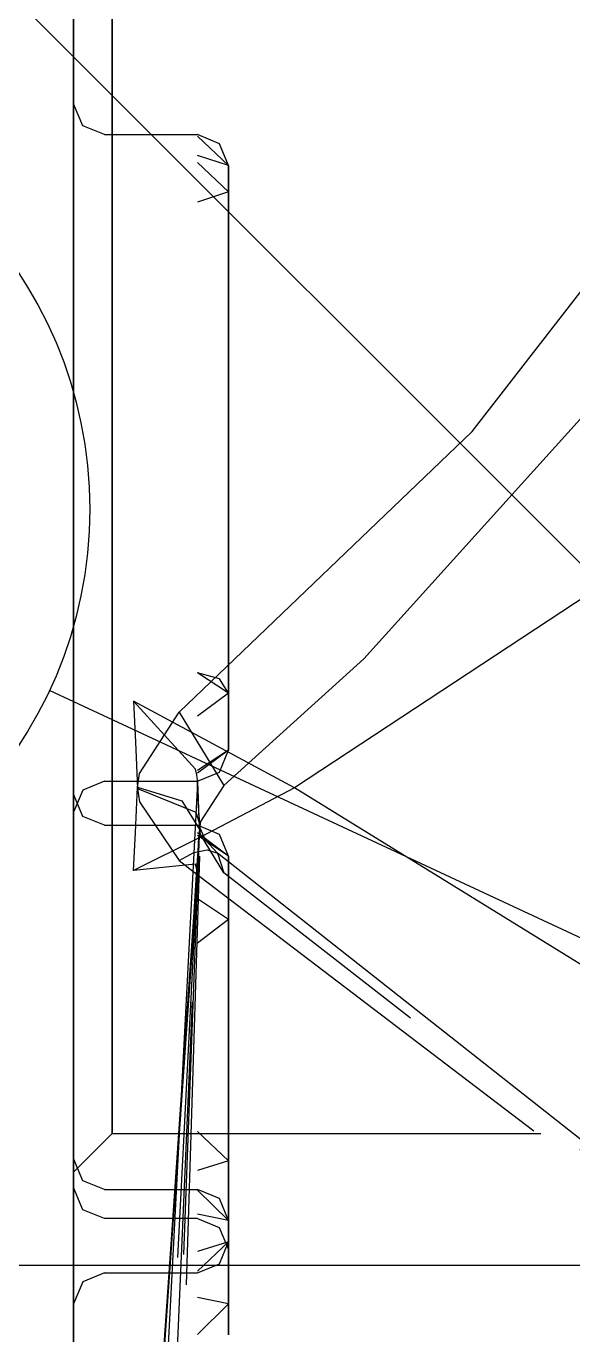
# Model space of a CAD drawing. Header units: metres. Extents: x -6 to 410, y 10 to 287.
# Drawn here: x 29.67 to 33.49, y 204.92 to 214.08 of the extents above; entities that cross this region are included whole.
import ezdxf

# ---------------------------------------------------------------- set-up
doc = ezdxf.new("R2010")
doc.units = ezdxf.units.M
doc.linetypes.add('CENTER2', pattern=[12.5, 8, -1.5, 1.5, -1.5])
doc.linetypes.add('DASHED', pattern=[4.5, 3, -1.5])
for name, color, linetype in [('DIM', 2, 'Continuous'), ('HIDDEN', 9, 'DASHED'), ('VISIBLE', 3, 'Continuous')]:
    doc.layers.add(name, color=color, linetype=linetype)

msp = doc.modelspace()

# ---------------------------------------------------------------- linework, layer by layer
at = {"layer": 'CENTER2', "color": 3, "linetype": 'CENTER2'}
msp.add_line((3.7479, 205.4112), (73.1695, 205.4112), dxfattribs=at)
at = {"layer": 'DIM', "color": 2}
for p, q in [((37.3851, 206.4847), (13.5803, 230.2895)), ((37.0827, 206.0528), (29.8322, 209.4337))]:
    msp.add_line(p, q, dxfattribs=at)
msp.add_circle((27.1133, 210.7016), 3, dxfattribs=at)
at = {"layer": 'HIDDEN'}
for p, q in [((30, 213.9262), (30, 216.7979)), ((30.2711, 214.4692), (30.2711, 212.2573)), ((30.2711, 212.2573), (30.2711, 214.4692)), ((30, 214.4089), (30, 212.1397)), ((30, 212.1397), (30, 214.4089)), ((30, 211.1986), (30, 213.9262)), ((30, 213.5391), (30, 213.5408)), ((30, 213.5408), (30, 213.5407)), ((30, 213.5407), (30, 213.5408)), ((30, 213.5408), (30, 213.5391)), ((30.0647, 213.3863), (30, 213.5408)), ((30.0647, 213.3863), (30, 213.5408)), ((30, 213.5407), (30, 213.5404)), ((30, 213.5404), (30, 213.5407)), ((30, 213.5404), (30, 213.5399)), ((30, 213.5399), (30, 213.5404)), ((30, 213.5399), (30, 213.5391)), ((30, 213.5391), (30, 213.5399)), ((30, 213.5341), (30, 213.5391)), ((30, 213.5391), (30, 213.5381)), ((30, 213.5381), (30, 213.5391)), ((30, 213.5391), (30, 213.5341)), ((30, 213.5381), (30, 213.5369)), ((30, 213.5369), (30, 213.5381)), ((30, 213.5369), (30, 213.5355)), ((30, 213.5355), (30, 213.5369)), ((30, 213.5355), (30, 213.5339)), ((30, 213.5339), (30, 213.5355)), ((30, 213.5257), (30, 213.5341)), ((30, 213.5341), (30, 213.5257)), ((30, 213.5339), (30, 213.532)), ((30, 213.532), (30, 213.5339)), ((30, 213.532), (30, 213.53)), ((30, 213.53), (30, 213.532)), ((30, 213.53), (30, 213.5277)), ((30, 213.5277), (30, 213.53)), ((30, 213.5277), (30, 213.5252)), ((30, 213.5252), (30, 213.5277)), ((30, 213.514), (30, 213.5257)), ((30, 213.5257), (30, 213.514)), ((30, 213.5252), (30, 213.5225)), ((30, 213.5225), (30, 213.5252)), ((30, 213.5225), (30, 213.5196)), ((30, 213.5196), (30, 213.5225)), ((30, 213.5196), (30, 213.3353)), ((30, 213.3353), (30, 213.5196)), ((30, 213.4992), (30, 213.514)), ((30, 213.514), (30, 213.4992)), ((30, 213.4813), (30, 213.4992)), ((30, 213.4992), (30, 213.4813)), ((30, 213.4604), (30, 213.4813)), ((30, 213.4813), (30, 213.4604)), ((30, 213.4368), (30, 213.4604)), ((30, 213.4604), (30, 213.4368)), ((30, 213.4107), (30, 213.4368)), ((30, 213.4368), (30, 213.4107)), ((30, 213.3821), (30, 213.4107)), ((30, 213.4107), (30, 213.3821)), ((30, 213.3515), (30, 213.3821)), ((30, 213.3821), (30, 213.3515)), ((30, 213.3189), (30, 213.3515)), ((30, 213.3515), (30, 213.3189)), ((30.2169, 213.3239), (30.0647, 213.3863)), ((30.2169, 213.3239), (30.0647, 213.3863)), ((32.7901, 211.2454), (34.475, 213.4195)), ((30, 213.3353), (30, 213.3174)), ((30, 213.3174), (30, 213.3353)), ((30, 213.2846), (30, 213.3189)), ((30, 213.3189), (30, 213.2846)), ((30, 213.3174), (30, 213.2945)), ((30, 213.2945), (30, 213.3174)), ((30, 213.2945), (30, 213.2668)), ((30, 213.2668), (30, 213.2945)), ((30, 213.249), (30, 213.2846)), ((30, 213.2846), (30, 213.249)), ((30, 213.2668), (30, 213.2347)), ((30, 213.2347), (30, 213.2668)), ((30, 212.9719), (30, 213.249)), ((30, 213.249), (30, 212.9719)), ((30.2169, 213.3239), (30.8676, 213.3239)), ((30.2169, 213.3239), (30.8676, 213.3239)), ((31.0209, 213.2604), (30.8676, 213.3239)), ((31.0209, 213.2604), (30.8676, 213.3239)), ((31.0844, 213.1071), (30.8676, 213.3133)), ((31.0844, 213.1071), (30.8676, 213.3133)), ((31.0844, 213.1071), (31.0209, 213.2604)), ((31.0844, 213.1071), (31.0209, 213.2604)), ((30, 213.2347), (30, 213.1985)), ((30, 213.1985), (30, 213.2347)), ((30, 213.1985), (30, 213.1588)), ((30, 213.1588), (30, 213.1985)), ((30, 213.1588), (30, 213.1161)), ((30, 213.1161), (30, 213.1588)), ((31.0844, 213.1071), (30.8676, 213.178)), ((31.0844, 213.1071), (30.8676, 213.178)), ((30, 213.1161), (30, 213.0709)), ((30, 213.0709), (30, 213.1161)), ((30, 213.0709), (30, 213.0238)), ((30, 213.0238), (30, 213.0709)), ((31.0844, 212.9227), (30.8676, 213.129)), ((31.0844, 212.9227), (30.8676, 213.129)), ((31.0844, 212.8189), (31.0844, 213.1071)), ((31.0844, 213.1071), (31.0844, 212.9227)), ((31.0844, 213.1071), (31.0844, 212.8189)), ((31.0844, 212.9227), (31.0844, 213.1071)), ((30, 213.0238), (30, 212.9753)), ((30, 212.9753), (30, 213.0238)), ((30, 212.9753), (30, 212.9262)), ((30, 212.9262), (30, 212.9753)), ((30, 212.6976), (30, 212.9719)), ((30, 212.9719), (30, 212.6976)), ((30, 212.9262), (30, 212.8771)), ((30, 212.8771), (30, 212.9262)), ((31.0844, 212.9227), (30.8676, 212.8519)), ((31.0844, 212.9227), (30.8676, 212.8519)), ((31.0844, 212.9227), (31.0844, 212.6176)), ((31.0844, 212.6176), (31.0844, 212.9227)), ((30, 212.8771), (30, 212.8285)), ((30, 212.8285), (30, 212.8771)), ((30, 212.8285), (30, 212.7812)), ((30, 212.7812), (30, 212.8285)), ((31.0844, 212.5336), (31.0844, 212.8189)), ((31.0844, 212.8189), (31.0844, 212.5336)), ((30, 212.7812), (30, 212.4649)), ((30, 212.4649), (30, 212.7812)), ((30, 212.4264), (30, 212.6976)), ((30, 212.6976), (30, 212.4264)), ((31.0844, 212.6176), (31.0844, 212.3157)), ((31.0844, 212.3157), (31.0844, 212.6176)), ((31.0844, 212.2515), (31.0844, 212.5336)), ((31.0844, 212.5336), (31.0844, 212.2515)), ((30, 212.4649), (30, 212.152)), ((30, 212.152), (30, 212.4649)), ((30, 212.1584), (30, 212.4264)), ((30, 212.4264), (30, 212.1584)), ((30.2711, 212.2573), (30.2711, 210.2731)), ((30.2711, 210.2731), (30.2711, 212.2573)), ((31.0844, 212.3157), (31.0844, 212.0171)), ((31.0844, 212.0171), (31.0844, 212.3157)), ((31.0844, 211.9728), (31.0844, 212.2515)), ((31.0844, 212.2515), (31.0844, 211.9728)), ((30, 211.8938), (30, 212.1584)), ((30, 212.1584), (30, 211.8938)), ((30, 212.152), (30, 211.8425)), ((30, 211.8425), (30, 212.152)), ((30, 212.1397), (30, 210.1041)), ((30, 210.1041), (30, 212.1397)), ((31.0844, 212.0171), (31.0844, 211.722)), ((31.0844, 211.722), (31.0844, 212.0171)), ((31.0844, 211.6976), (31.0844, 211.9728)), ((31.0844, 211.9728), (31.0844, 211.6976)), ((30, 211.6328), (30, 211.8938)), ((30, 211.8938), (30, 211.6328)), ((30, 211.8425), (30, 211.5366)), ((30, 211.5366), (30, 211.8425)), ((31.0844, 211.722), (31.0844, 211.4308)), ((31.0844, 211.4308), (31.0844, 211.722)), ((31.0844, 211.4262), (31.0844, 211.6976)), ((31.0844, 211.6976), (31.0844, 211.4262)), ((30, 211.3756), (30, 211.6328)), ((30, 211.6328), (30, 211.3756)), ((33.8059, 211.6229), (32.0322, 209.6539)), ((30, 211.5366), (30, 211.2347)), ((30, 211.2347), (30, 211.5366)), ((31.0844, 211.4308), (31.0844, 211.1435)), ((31.0844, 211.1435), (31.0844, 211.4308)), ((31.0844, 211.1587), (31.0844, 211.4262)), ((31.0844, 211.4262), (31.0844, 211.1587)), ((30, 211.1225), (30, 211.3756)), ((30, 211.3756), (30, 211.1225)), ((30, 211.2347), (30, 210.937)), ((30, 210.937), (30, 211.2347)), ((30.7393, 209.2827), (32.7901, 211.2454)), ((30, 208.7518), (30, 211.1986)), ((31.0844, 210.8954), (31.0844, 211.1587)), ((31.0844, 211.1587), (31.0844, 210.8954)), ((31.0844, 211.1435), (31.0844, 210.8605)), ((31.0844, 210.8605), (31.0844, 211.1435)), ((30, 210.8735), (30, 211.1225)), ((30, 211.1225), (30, 210.8735)), ((30, 210.937), (30, 210.6436)), ((30, 210.6436), (30, 210.937)), ((30, 210.6289), (30, 210.8735)), ((30, 210.8735), (30, 210.6289)), ((31.0844, 210.6365), (31.0844, 210.8954)), ((31.0844, 210.8954), (31.0844, 210.6365)), ((31.0844, 210.8605), (31.0844, 210.5819)), ((31.0844, 210.5819), (31.0844, 210.8605)), ((30, 210.6436), (30, 210.3548)), ((30, 210.3548), (30, 210.6436)), ((30, 210.3889), (30, 210.6289)), ((30, 210.6289), (30, 210.3889)), ((31.0844, 210.3821), (31.0844, 210.6365)), ((31.0844, 210.6365), (31.0844, 210.3821)), ((31.0844, 210.5819), (31.0844, 210.3079)), ((31.0844, 210.3079), (31.0844, 210.5819)), ((30, 210.1535), (30, 210.3889)), ((30, 210.3889), (30, 210.1535)), ((30, 210.3548), (30, 210.0709)), ((30, 210.0709), (30, 210.3548)), ((31.0844, 210.1325), (31.0844, 210.3821)), ((31.0844, 210.3821), (31.0844, 210.1325)), ((30.2711, 210.2731), (30.2711, 208.6161)), ((30.2711, 208.6161), (30.2711, 210.2731)), ((31.0844, 210.3079), (31.0844, 210.0388)), ((31.0844, 210.0388), (31.0844, 210.3079)), ((33.8025, 210.2383), (31.5463, 208.7518)), ((30, 209.9231), (30, 210.1535)), ((30, 210.1535), (30, 209.9231)), ((30, 210.1041), (30, 208.4041)), ((30, 208.4041), (30, 210.1041)), ((30, 210.0709), (30, 209.7919)), ((30, 209.7919), (30, 210.0709)), ((31.0844, 209.8878), (31.0844, 210.1325)), ((31.0844, 210.1325), (31.0844, 209.8878)), ((31.0844, 210.0388), (31.0844, 209.7747)), ((31.0844, 209.7747), (31.0844, 210.0388)), ((30, 209.6978), (30, 209.9231)), ((30, 209.9231), (30, 209.6978)), ((31.0844, 209.6482), (31.0844, 209.8878)), ((31.0844, 209.8878), (31.0844, 209.6482)), ((30, 209.7919), (30, 209.5182)), ((30, 209.5182), (30, 209.7919)), ((31.0844, 209.7747), (31.0844, 209.5159)), ((31.0844, 209.5159), (31.0844, 209.7747)), ((30, 209.6598), (30, 209.6978)), ((30, 209.6978), (30, 209.6598)), ((30, 209.6188), (30, 209.6598)), ((30, 209.6598), (30, 209.6188)), ((30, 209.5752), (30, 209.6188)), ((30, 209.6188), (30, 209.5752)), ((32.0322, 209.6539), (31.0528, 208.7693)), ((31.0844, 209.4138), (31.0844, 209.6482)), ((31.0844, 209.6482), (31.0844, 209.4138)), ((30, 209.5297), (30, 209.5752)), ((30, 209.5752), (30, 209.5297)), ((30, 209.4828), (30, 209.5297)), ((30, 209.5297), (30, 209.4828)), ((30, 209.5182), (30, 209.2498)), ((30, 209.2498), (30, 209.5182)), ((31.0209, 209.5142), (30.8676, 209.5558)), ((31.0844, 209.4138), (30.8676, 209.5558)), ((31.0844, 209.4138), (31.0209, 209.5142)), ((31.0844, 209.5159), (31.0844, 209.2624)), ((31.0844, 209.2624), (31.0844, 209.5159)), ((30, 209.435), (30, 209.4828)), ((30, 209.4828), (30, 209.435)), ((30, 209.3869), (30, 209.435)), ((30, 209.435), (30, 209.3869)), ((31.0844, 209.4138), (30.8676, 209.2526)), ((31.0844, 209.4138), (30.8676, 209.2526)), ((31.0844, 209.0146), (31.0844, 209.4138)), ((31.0844, 209.4138), (31.0844, 209.0146)), ((30, 209.3392), (30, 209.3869)), ((30, 209.3869), (30, 209.3392)), ((30, 209.2924), (30, 209.3392)), ((30, 209.3392), (30, 209.2924)), ((30, 209.2471), (30, 209.2924)), ((30, 209.2924), (30, 209.2471)), ((30, 209.2498), (30, 208.9872)), ((30, 208.9872), (30, 209.2498)), ((30, 209.2038), (30, 209.2471)), ((30, 209.2471), (30, 209.2038)), ((30.4615, 208.8514), (30.7393, 209.2827)), ((30.7393, 209.2827), (31.0528, 208.7693)), ((31.0844, 209.2624), (31.0844, 209.0146)), ((31.0844, 209.0146), (31.0844, 209.2624)), ((30, 209.1631), (30, 209.2038)), ((30, 209.2038), (30, 209.1631)), ((30, 209.1255), (30, 209.1631)), ((30, 209.1631), (30, 209.1255)), ((30, 209.0914), (30, 209.1255)), ((30, 209.1255), (30, 209.0914)), ((30, 208.6923), (30, 209.0914)), ((30, 209.0914), (30, 208.6923)), ((30, 208.9872), (30, 208.7303)), ((30, 208.7303), (30, 208.9872)), ((31.0844, 209.0146), (30.8676, 208.8725)), ((31.0844, 209.0146), (30.8676, 208.8535)), ((31.0844, 209.0146), (30.8676, 208.8535)), ((31.0844, 209.0146), (30.8676, 208.8725)), ((31.0209, 208.8613), (31.0844, 209.0146)), ((31.0209, 208.8613), (31.0844, 209.0146)), ((30.4478, 208.7557), (30.4615, 208.8514)), ((30.8676, 208.7977), (31.0209, 208.8613)), ((30.8676, 208.7977), (31.0209, 208.8613)), ((30.2169, 208.7977), (30.0647, 208.7354)), ((30.2169, 208.7977), (30.0647, 208.7354)), ((30.2169, 208.7977), (30.8676, 208.7977)), ((30.2169, 208.7977), (30.8676, 208.7977)), ((30.8809, 208.4843), (30.8676, 208.787)), ((30.8677, 208.8065), (30.8701, 208.726)), ((31.0528, 208.7693), (30.8887, 208.5155)), ((30, 206.7084), (30, 208.7518)), ((30.0647, 208.7354), (30, 208.5809)), ((30.0647, 208.7354), (30, 208.5809)), ((30, 208.7303), (30, 208.7108)), ((30, 208.7108), (30, 208.7303)), ((30, 208.7108), (30, 208.6925)), ((30, 208.6925), (30, 208.7108)), ((30, 208.7059), (30, 208.7067)), ((30, 208.7067), (30, 208.7061)), ((30, 208.7061), (30, 208.7067)), ((30, 208.7067), (30, 208.7059)), ((30.0647, 208.5521), (30, 208.7067)), ((30.0647, 208.5521), (30, 208.7067)), ((30, 208.7061), (30, 208.7044)), ((30, 208.7044), (30, 208.7061)), ((30, 208.7036), (30, 208.7059)), ((30, 208.7059), (30, 208.7036)), ((30, 208.7044), (30, 208.7016)), ((30, 208.7016), (30, 208.7044)), ((30, 208.6997), (30, 208.7036)), ((30, 208.7036), (30, 208.6997)), ((30, 208.7016), (30, 208.6977)), ((30, 208.6977), (30, 208.7016)), ((30, 208.6943), (30, 208.6997)), ((30, 208.6997), (30, 208.6943)), ((30, 208.6977), (30, 208.6927)), ((30, 208.6927), (30, 208.6977)), ((30, 208.6874), (30, 208.6943)), ((30, 208.6943), (30, 208.6874)), ((30, 208.6927), (30, 208.6865)), ((30, 208.6865), (30, 208.6927)), ((30, 208.6925), (30, 208.6753)), ((30, 208.6753), (30, 208.6925)), ((30, 208.6775), (30, 208.6923)), ((30, 208.6923), (30, 208.6775)), ((30, 208.679), (30, 208.6874)), ((30, 208.6874), (30, 208.679)), ((30, 208.6865), (30, 208.6793)), ((30, 208.6793), (30, 208.6865)), ((30, 208.6793), (30, 208.6711)), ((30, 208.6711), (30, 208.6793)), ((30, 208.6692), (30, 208.679)), ((30, 208.679), (30, 208.6692)), ((30, 208.6637), (30, 208.6775)), ((30, 208.6775), (30, 208.6637)), ((30, 208.6753), (30, 208.6595)), ((30, 208.6595), (30, 208.6753)), ((30, 208.6711), (30, 208.6618)), ((30, 208.6618), (30, 208.6711)), ((30, 208.6579), (30, 208.6692)), ((30, 208.6692), (30, 208.6579)), ((30.4334, 208.4392), (30.4478, 208.7557)), ((30.4478, 208.7557), (30.7592, 208.6619)), ((30.8701, 208.726), (30.8713, 208.6887)), ((30.8713, 208.6887), (30.8727, 208.6526)), ((31.5463, 208.7518), (30.8845, 208.4035)), ((30, 208.6508), (30, 208.6637)), ((30, 208.6637), (30, 208.6508)), ((30, 208.6618), (30, 208.6515)), ((30, 208.6515), (30, 208.6618)), ((30, 208.6595), (30, 208.6449)), ((30, 208.6449), (30, 208.6595)), ((30, 208.6453), (30, 208.6579)), ((30, 208.6579), (30, 208.6453)), ((30, 208.6515), (30, 208.6402)), ((30, 208.6402), (30, 208.6515)), ((30, 208.639), (30, 208.6508)), ((30, 208.6508), (30, 208.639)), ((30, 208.6313), (30, 208.6453)), ((30, 208.6453), (30, 208.6313)), ((30, 208.6449), (30, 208.6317)), ((30, 208.6317), (30, 208.6449)), ((30, 208.6402), (30, 208.628)), ((30, 208.628), (30, 208.6402)), ((30, 208.6281), (30, 208.639)), ((30, 208.639), (30, 208.6281)), ((30, 208.6317), (30, 208.62)), ((30, 208.62), (30, 208.6317)), ((30, 208.6161), (30, 208.6313)), ((30, 208.6313), (30, 208.6161)), ((30, 208.6184), (30, 208.6281)), ((30, 208.6281), (30, 208.6184)), ((30, 208.628), (30, 208.6148)), ((30, 208.6148), (30, 208.628)), ((30, 208.62), (30, 208.6097)), ((30, 208.6097), (30, 208.62)), ((30, 208.6097), (30, 208.6184)), ((30, 208.6184), (30, 208.6097)), ((30, 208.5996), (30, 208.6161)), ((30, 208.6161), (30, 208.5996)), ((30, 208.6148), (30, 208.6008)), ((30, 208.6008), (30, 208.6148)), ((30, 208.6097), (30, 208.601)), ((30, 208.6021), (30, 208.6097)), ((30, 208.6097), (30, 208.6021)), ((30, 208.601), (30, 208.6097)), ((30, 208.5956), (30, 208.6021)), ((30, 208.6021), (30, 208.5956)), ((30, 208.601), (30, 208.5938)), ((30, 208.5938), (30, 208.601)), ((30, 208.6008), (30, 208.4109)), ((30, 208.4109), (30, 208.6008)), ((30, 208.5819), (30, 208.5996)), ((30, 208.5996), (30, 208.5819)), ((30, 208.5903), (30, 208.5956)), ((30, 208.5956), (30, 208.5903)), ((30, 208.5938), (30, 208.5881)), ((30, 208.5881), (30, 208.5938)), ((30, 208.5862), (30, 208.5903)), ((30, 208.5903), (30, 208.5862)), ((30, 208.5881), (30, 208.5841)), ((30, 208.5841), (30, 208.5881)), ((30, 208.5832), (30, 208.5862)), ((30, 208.5862), (30, 208.5832)), ((30, 208.5841), (30, 208.5817)), ((30, 208.5817), (30, 208.5841)), ((30, 208.5815), (30, 208.5832)), ((30, 208.5832), (30, 208.5815)), ((30, 208.5632), (30, 208.5819)), ((30, 208.5819), (30, 208.5632)), ((30, 208.5817), (30, 208.5809)), ((30, 208.5809), (30, 208.5817)), ((30, 208.5809), (30, 208.5815)), ((30, 208.5815), (30, 208.5809)), ((30.2711, 208.6161), (30.2711, 207.3693)), ((30.2711, 207.3693), (30.2711, 208.6161)), ((30.7592, 208.6619), (30.8809, 208.4606)), ((30.8568, 208.5816), (30.8808, 208.5033)), ((30.8727, 208.6526), (30.8741, 208.6216)), ((30.8741, 208.6216), (30.8759, 208.5877)), ((30.8759, 208.5877), (30.8808, 208.5033)), ((30, 208.1198), (30, 208.5632)), ((30, 208.5632), (30, 208.1198)), ((30.2169, 208.4898), (30.0647, 208.5521)), ((30.2169, 208.4898), (30.0647, 208.5521)), ((30.2169, 208.4898), (30.8676, 208.4898)), ((30.2169, 208.4898), (30.8676, 208.4898)), ((30.8809, 208.4843), (30.4303, 196.3624)), ((30.5073, 199.7585), (30.8887, 208.5155)), ((31.0209, 208.4263), (30.8676, 208.4898)), ((31.0209, 208.4263), (30.8676, 208.4898)), ((30.8808, 208.5033), (30.8809, 208.4843)), ((30.8808, 208.5033), (30.881, 208.5008)), ((30.8887, 208.5155), (30.8809, 208.4606)), ((30.8887, 208.4241), (30.8809, 208.4843)), ((30.881, 208.5008), (30.8852, 208.4724)), ((30, 208.4109), (30, 208.2272)), ((30, 208.2272), (30, 208.4109)), ((30, 208.4041), (30, 207.125)), ((30, 207.125), (30, 208.4041)), ((30.4207, 208.1738), (30.4334, 208.4392)), ((30.8845, 208.4035), (30.4207, 208.1738)), ((30.8809, 208.4606), (30.4303, 199.6644)), ((30.5073, 196.2785), (30.8887, 208.4241)), ((31.0844, 208.2729), (30.8676, 208.4368)), ((31.0844, 208.2729), (30.8676, 208.4368)), ((31.0844, 208.2729), (30.8676, 208.418)), ((31.0844, 208.2729), (30.8676, 208.418)), ((30.8776, 208.4046), (30.8715, 208.2838)), ((30.8716, 208.3056), (30.8779, 208.4098)), ((30.8762, 208.3818), (30.8776, 208.4047)), ((30.8779, 208.4098), (30.8776, 208.4046)), ((30.8809, 208.4606), (30.8779, 208.4098)), ((30.8852, 208.4724), (30.9221, 208.3875)), ((31.0528, 208.1571), (30.8887, 208.4241)), ((31.0844, 208.2729), (31.0209, 208.4263)), ((31.0844, 208.2729), (31.0209, 208.4263)), ((30.842, 208.2996), (30.9352, 208.319)), ((30.8637, 208.1824), (30.8716, 208.3056)), ((30.8713, 208.2764), (30.8726, 208.3113)), ((30.8726, 208.3113), (30.8743, 208.3459)), ((30.8743, 208.3459), (30.8762, 208.3818)), ((30.9221, 208.3875), (31.0076, 208.2956)), ((30.9352, 208.319), (31.0074, 208.2956)), ((30, 208.2272), (30, 208.0499)), ((30, 208.0499), (30, 208.2272)), ((30.8547, 208.2168), (30.4207, 208.1738)), ((30.8678, 208.1651), (30.8547, 208.2168)), ((30.8715, 208.2838), (30.8676, 208.1609)), ((30.8678, 208.1651), (30.8713, 208.2764)), ((32.4435, 207.1623), (31.0073, 208.2956)), ((31.0075, 208.2955), (31.0528, 208.1571)), ((31.0844, 208.2729), (31.0844, 208.0754)), ((31.0844, 207.8296), (31.0844, 208.2729)), ((31.0844, 208.0754), (31.0844, 208.2729)), ((31.0844, 208.2729), (31.0844, 207.8296)), ((30, 208.0815), (30, 208.1198)), ((30, 208.1198), (30, 208.0815)), ((30.8676, 208.1609), (30.6961, 205.6993)), ((30.8352, 208.1692), (34.0058, 205.753)), ((30.8434, 207.8809), (30.8637, 208.1824)), ((30.8676, 208.1609), (30.8678, 208.1651)), ((35.9101, 204.3768), (31.0528, 208.1571)), ((30, 208.0398), (30, 208.0815)), ((30, 208.0815), (30, 208.0398)), ((30, 208.0499), (30, 207.879)), ((30, 207.879), (30, 208.0499)), ((30, 207.9955), (30, 208.0398)), ((30, 208.0398), (30, 207.9955)), ((31.0844, 208.0754), (31.0844, 207.8844)), ((31.0844, 207.8844), (31.0844, 208.0754)), ((30, 207.949), (30, 207.9955)), ((30, 207.9955), (30, 207.949)), ((30, 207.9011), (30, 207.949)), ((30, 207.949), (30, 207.9011)), ((31.0844, 207.8296), (30.8676, 207.9747)), ((31.0844, 207.8296), (30.8676, 207.9747)), ((30, 207.8521), (30, 207.9011)), ((30, 207.9011), (30, 207.8521)), ((30, 207.879), (30, 207.7147)), ((30, 207.7147), (30, 207.879)), ((30, 207.8029), (30, 207.8521)), ((30, 207.8521), (30, 207.8029)), ((30.7691, 206.8037), (30.8434, 207.8809)), ((31.0844, 207.8844), (31.0844, 207.6999)), ((31.0844, 207.6999), (31.0844, 207.8844)), ((30, 207.7541), (30, 207.8029)), ((30, 207.8029), (30, 207.7541)), ((30, 207.7062), (30, 207.7541)), ((30, 207.7541), (30, 207.7062)), ((31.0844, 207.8296), (30.8676, 207.6658)), ((31.0844, 207.8296), (30.8676, 207.6658)), ((31.0844, 207.6204), (31.0844, 207.8296)), ((31.0844, 207.8296), (31.0844, 207.6204)), ((30, 207.7147), (30, 207.5571)), ((30, 207.5571), (30, 207.7147)), ((30, 207.6599), (30, 207.7062)), ((30, 207.7062), (30, 207.6599)), ((30, 207.6157), (30, 207.6599)), ((30, 207.6599), (30, 207.6157)), ((31.0844, 207.6999), (31.0844, 207.5222)), ((31.0844, 207.5222), (31.0844, 207.6999)), ((30, 207.5744), (30, 207.6157)), ((30, 207.6157), (30, 207.5744)), ((30, 207.5363), (30, 207.5744)), ((30, 207.5744), (30, 207.5363)), ((31.0844, 207.418), (31.0844, 207.6204)), ((31.0844, 207.6204), (31.0844, 207.418)), ((30, 207.5571), (30, 207.4063)), ((30, 207.4063), (30, 207.5571)), ((30, 207.502), (30, 207.5363)), ((30, 207.5363), (30, 207.502)), ((30, 207.2851), (30, 207.502)), ((30, 207.502), (30, 207.2851)), ((31.0844, 207.5222), (31.0844, 207.3513)), ((31.0844, 207.3513), (31.0844, 207.5222)), ((30, 207.4063), (30, 207.2624)), ((30, 207.2624), (30, 207.4063)), ((31.0844, 207.2227), (31.0844, 207.418)), ((31.0844, 207.418), (31.0844, 207.2227)), ((30.2711, 207.3693), (30.2711, 206.5953)), ((30.2711, 206.5953), (30.2711, 207.3693)), ((31.0844, 207.3513), (31.0844, 207.1874)), ((31.0844, 207.1874), (31.0844, 207.3513)), ((30, 207.0754), (30, 207.2851)), ((30, 207.2851), (30, 207.0754)), ((30, 207.2624), (30, 207.1256)), ((30, 207.1256), (30, 207.2624)), ((31.0844, 207.0345), (31.0844, 207.2227)), ((31.0844, 207.2227), (31.0844, 207.0345)), ((30, 207.1256), (30, 206.9959)), ((30, 206.9959), (30, 207.1256)), ((30, 207.125), (30, 206.331)), ((30, 206.331), (30, 207.125)), ((31.0844, 207.1874), (31.0844, 207.0306)), ((31.0844, 207.0306), (31.0844, 207.1874)), ((33.7656, 206.1194), (32.4435, 207.1623)), ((30, 206.8729), (30, 207.0754)), ((30, 207.0754), (30, 206.8729)), ((31.0844, 206.8535), (31.0844, 207.0345)), ((31.0844, 207.0345), (31.0844, 206.8535)), ((31.0844, 207.0306), (31.0844, 206.881)), ((31.0844, 206.881), (31.0844, 207.0306)), ((30, 206.9959), (30, 206.8735)), ((30, 206.8735), (30, 206.9959)), ((30, 206.8735), (30, 206.7584)), ((30, 206.7584), (30, 206.8735)), ((30, 206.6778), (30, 206.8729)), ((30, 206.8729), (30, 206.6778)), ((31.0844, 206.881), (31.0844, 206.7387)), ((31.0844, 206.7387), (31.0844, 206.881)), ((31.0844, 206.68), (31.0844, 206.8535)), ((31.0844, 206.8535), (31.0844, 206.68)), ((30, 206.7584), (30, 206.6507)), ((30, 206.6507), (30, 206.7584)), ((30.7034, 205.8585), (30.7691, 206.8037)), ((30, 205.1709), (30, 206.7084)), ((30, 206.4903), (30, 206.6778)), ((30, 206.6778), (30, 206.4903)), ((31.0844, 206.7387), (31.0844, 206.6039)), ((31.0844, 206.6039), (31.0844, 206.7387)), ((31.0844, 206.5141), (31.0844, 206.68)), ((31.0844, 206.68), (31.0844, 206.5141)), ((30, 206.6507), (30, 206.5505)), ((30, 206.5505), (30, 206.6507)), ((30.2711, 206.5953), (30.2711, 206.3329)), ((30.2711, 206.3329), (30.2711, 206.5953)), ((31.0844, 206.6039), (31.0844, 206.4765)), ((31.0844, 206.4765), (31.0844, 206.6039)), ((30, 206.5505), (30, 206.5323)), ((30, 206.5323), (30, 206.5505)), ((30, 206.5323), (30, 206.5093)), ((30, 206.5093), (30, 206.5323)), ((30, 206.5093), (30, 206.4817)), ((30, 206.4817), (30, 206.5093)), ((30, 206.3104), (30, 206.4903)), ((30, 206.4903), (30, 206.3104)), ((30, 206.4817), (30, 206.45)), ((30, 206.45), (30, 206.4817)), ((31.0844, 206.3558), (31.0844, 206.5141)), ((31.0844, 206.5141), (31.0844, 206.3558)), ((31.0844, 206.4765), (31.0844, 206.3568)), ((31.0844, 206.3568), (31.0844, 206.4765)), ((30, 206.45), (30, 206.4145)), ((30, 206.4145), (30, 206.45)), ((30, 206.4145), (30, 206.3756)), ((30, 206.3756), (30, 206.4145)), ((30, 206.3756), (30, 206.3338)), ((30, 206.3338), (30, 206.3756)), ((30, 206.3338), (30, 206.2897)), ((30, 206.2897), (30, 206.3338)), ((30, 206.0618), (30.2711, 206.3329)), ((30, 206.331), (30, 206.0618)), ((30, 206.0618), (30, 206.331)), ((30, 206.1384), (30, 206.3104)), ((30, 206.3104), (30, 206.1384)), ((30, 206.2897), (30, 206.2437)), ((30, 206.2437), (30, 206.2897)), ((30.2711, 206.3329), (38.6214, 206.3329)), ((31.0844, 206.1406), (30.8676, 206.3456)), ((31.0844, 206.1406), (30.8676, 206.3456)), ((31.0844, 206.3568), (31.0844, 206.2448)), ((31.0844, 206.2448), (31.0844, 206.3568)), ((31.0844, 206.2053), (31.0844, 206.3558)), ((31.0844, 206.3558), (31.0844, 206.2053)), ((30, 206.2437), (30, 206.1965)), ((30, 206.1965), (30, 206.2437)), ((30, 206.1965), (30, 206.1486)), ((30, 206.1486), (30, 206.1965)), ((31.0844, 206.2448), (31.0844, 206.1406)), ((31.0844, 206.1406), (31.0844, 206.2448)), ((31.0844, 206.0626), (31.0844, 206.2053)), ((31.0844, 206.2053), (31.0844, 206.0626)), ((30, 206.1568), (30, 206.1547)), ((30, 206.1547), (30, 206.1568)), ((30, 206.1568), (30, 206.1566)), ((30.0647, 206.0022), (30, 206.1568)), ((30.0647, 206.0022), (30, 206.1568)), ((30, 206.1566), (30, 206.1567)), ((30, 206.1564), (30, 206.1566)), ((30, 206.1566), (30, 206.1564)), ((30, 206.1561), (30, 206.1564)), ((30, 206.1564), (30, 206.1561)), ((30, 206.1558), (30, 206.1561)), ((30, 206.1561), (30, 206.1558)), ((30, 206.1553), (30, 206.1558)), ((30, 206.1558), (30, 206.1553)), ((30, 206.1548), (30, 206.1553)), ((30, 206.1553), (30, 206.1548)), ((30, 206.1542), (30, 206.1548)), ((30, 206.1548), (30, 206.1542)), ((30, 206.1547), (30, 206.1486)), ((30, 206.1486), (30, 206.1547)), ((30, 206.1535), (30, 206.1542)), ((30, 206.1542), (30, 206.1535)), ((30, 206.1528), (30, 206.1535)), ((30, 206.1535), (30, 206.1528)), ((30, 206.1519), (30, 206.1528)), ((30, 206.1528), (30, 206.1519)), ((30, 206.151), (30, 206.1519)), ((30, 206.1519), (30, 206.151)), ((30, 206.15), (30, 206.151)), ((30, 206.151), (30, 206.15)), ((30, 206.149), (30, 206.15)), ((30, 206.15), (30, 206.149)), ((30, 206.149), (30, 206.1221)), ((30, 206.1221), (30, 206.149)), ((30, 206.1486), (30, 206.1005)), ((30, 206.1486), (30, 206.1385)), ((30, 206.1385), (30, 206.1486)), ((30, 206.1005), (30, 206.1486)), ((30, 206.1385), (30, 206.1244)), ((30, 206.1244), (30, 206.1385)), ((30, 205.9743), (30, 206.1384)), ((30, 206.1384), (30, 205.9743)), ((30, 206.1244), (30, 206.1065)), ((30, 206.1065), (30, 206.1244)), ((30, 206.1221), (30, 206.0972)), ((30, 206.0972), (30, 206.1221)), ((30, 206.1065), (30, 206.085)), ((30, 206.085), (30, 206.1065)), ((31.0844, 206.1406), (30.8676, 206.0736)), ((31.0844, 206.1406), (30.8676, 206.0736)), ((31.0844, 206.1406), (31.0844, 205.5733)), ((31.0844, 205.5733), (31.0844, 206.1406)), ((30, 206.1005), (30, 206.053)), ((30, 206.053), (30, 206.1005)), ((30, 206.0972), (30, 206.0743)), ((30, 206.0743), (30, 206.0972)), ((30, 206.085), (30, 206.0601)), ((30, 206.0601), (30, 206.085)), ((30, 206.0743), (30, 206.0533)), ((30, 206.0533), (30, 206.0743)), ((30, 206.0601), (30, 206.032)), ((30, 206.032), (30, 206.0601)), ((30, 206.0533), (30, 206.0344)), ((30, 206.0344), (30, 206.0533)), ((30, 206.053), (30, 206.0066)), ((30, 206.0066), (30, 206.053)), ((30, 206.0344), (30, 206.0174)), ((30, 206.0174), (30, 206.0344)), ((30, 206.032), (30, 206.001)), ((30, 206.001), (30, 206.032)), ((30, 206.0174), (30, 206.0024)), ((30, 206.0024), (30, 206.0174)), ((31.0844, 205.928), (31.0844, 206.0626)), ((31.0844, 206.0626), (31.0844, 205.928)), ((30, 206.0066), (30, 205.4392)), ((30, 205.4392), (30, 206.0066)), ((30, 206.0024), (30, 205.9894)), ((30, 205.9894), (30, 206.0024)), ((30, 206.001), (30, 205.9674)), ((30, 205.9674), (30, 206.001)), ((30, 205.9894), (30, 205.9784)), ((30, 205.9784), (30, 205.9894)), ((30, 205.9784), (30, 205.9694)), ((30, 205.9694), (30, 205.9784)), ((30, 205.8183), (30, 205.9743)), ((30, 205.9743), (30, 205.8183)), ((30, 205.9694), (30, 205.9624)), ((30, 205.9624), (30, 205.9694)), ((30, 205.9674), (30, 205.9314)), ((30, 205.9314), (30, 205.9674)), ((30, 205.9624), (30, 205.9574)), ((30, 205.9574), (30, 205.9624)), ((30, 205.9574), (30, 205.9544)), ((30, 205.9544), (30, 205.9574)), ((30, 205.9544), (30, 205.9534)), ((30, 205.9534), (30, 205.9544)), ((30.0647, 205.7988), (30, 205.9534)), ((30, 205.9314), (30, 205.8935)), ((30, 205.8935), (30, 205.9314)), ((30.2169, 205.9399), (30.0647, 206.0022)), ((30.2169, 205.9399), (30.0647, 206.0022)), ((30.2169, 205.9399), (30.8676, 205.9399)), ((30.2169, 205.9399), (30.8676, 205.9399)), ((31.0209, 205.8764), (30.8676, 205.9399)), ((31.0209, 205.8764), (30.8676, 205.9399)), ((31.0844, 205.723), (30.8676, 205.936)), ((31.0844, 205.723), (30.8676, 205.936)), ((31.0844, 205.8016), (31.0844, 205.928)), ((31.0844, 205.928), (31.0844, 205.8016)), ((30, 205.8935), (30, 205.854)), ((30, 205.854), (30, 205.8935)), ((30, 205.854), (30, 205.8132)), ((30, 205.8132), (30, 205.854)), ((30.6066, 204.4683), (30.7034, 205.8585)), ((31.0844, 205.723), (31.0209, 205.8764)), ((31.0844, 205.723), (31.0209, 205.8764)), ((30, 205.6705), (30, 205.8183)), ((30, 205.8183), (30, 205.6705)), ((30, 205.2297), (30, 205.8132)), ((30, 205.8132), (30, 205.2297)), ((30.2169, 205.7365), (30.0647, 205.7988)), ((30.8676, 205.7365), (30.2169, 205.7365)), ((31.0844, 205.723), (30.8676, 205.7681)), ((31.0844, 205.723), (30.8676, 205.7681)), ((30.8676, 205.7365), (31.0197, 205.6742)), ((31.0844, 205.6833), (31.0844, 205.8016)), ((31.0844, 205.8016), (31.0844, 205.6833)), ((30, 205.531), (30, 205.6705)), ((30, 205.6705), (30, 205.531)), ((30.6961, 205.6993), (30.5689, 203.8744)), ((30.6961, 205.6993), (30.5933, 204.2233)), ((31.0197, 205.6742), (31.0844, 205.5196)), ((31.0844, 205.723), (31.0844, 205.6951)), ((31.0844, 205.6951), (31.0844, 205.723)), ((31.0844, 205.723), (31.0844, 205.1395)), ((31.0844, 205.1395), (31.0844, 205.723)), ((31.0844, 205.6951), (31.0844, 205.6692)), ((31.0844, 205.6692), (31.0844, 205.6951)), ((31.0844, 205.5733), (31.0844, 205.6833)), ((31.0844, 205.6833), (31.0844, 205.5733)), ((31.0844, 205.6692), (31.0844, 205.6453)), ((31.0844, 205.6453), (31.0844, 205.6692)), ((31.0844, 205.6453), (31.0844, 205.6235)), ((31.0844, 205.6235), (31.0844, 205.6453)), ((31.0844, 205.5733), (30.8676, 205.5062)), ((31.0844, 205.5733), (30.8676, 205.3682)), ((31.0844, 205.5733), (30.8676, 205.3682)), ((31.0844, 205.5733), (30.8676, 205.5062)), ((31.0209, 205.4199), (31.0844, 205.5733)), ((31.0209, 205.4199), (31.0844, 205.5733)), ((31.0844, 205.6235), (31.0844, 205.6038)), ((31.0844, 205.6038), (31.0844, 205.6235)), ((31.0844, 205.6038), (31.0844, 205.5862)), ((31.0844, 205.5862), (31.0844, 205.6038)), ((31.0844, 205.5862), (31.0844, 205.5706)), ((31.0844, 205.5706), (31.0844, 205.5862)), ((31.0844, 205.5706), (31.0844, 205.5571)), ((31.0844, 205.5571), (31.0844, 205.5706)), ((31.0844, 205.5571), (31.0844, 205.5456)), ((31.0844, 205.5456), (31.0844, 205.5571)), ((30, 205.3999), (30, 205.531)), ((30, 205.531), (30, 205.3999)), ((31.0844, 205.5456), (31.0844, 205.5363)), ((31.0844, 205.5363), (31.0844, 205.5456)), ((31.0844, 205.5363), (31.0844, 205.529)), ((31.0844, 205.529), (31.0844, 205.5363)), ((31.0844, 205.529), (31.0844, 205.5238)), ((31.0844, 205.5238), (31.0844, 205.529)), ((31.0844, 205.5238), (31.0844, 205.5206)), ((31.0844, 205.5206), (31.0844, 205.5238)), ((31.0844, 205.5206), (31.0844, 205.5196)), ((31.0844, 205.5196), (31.0844, 205.5206)), ((30, 205.4392), (30, 205.4028)), ((30, 205.4028), (30, 205.4392)), ((30, 205.4028), (30, 205.3677)), ((30, 205.3677), (30, 205.4028)), ((30, 205.2772), (30, 205.3999)), ((30, 205.3999), (30, 205.2772)), ((30.8676, 205.3564), (31.0209, 205.4199)), ((30.8676, 205.3564), (31.0209, 205.4199)), ((30, 205.3677), (30, 205.3343)), ((30, 205.3343), (30, 205.3677)), ((30, 205.3343), (30, 205.3028)), ((30, 205.3028), (30, 205.3343)), ((30, 205.3028), (30, 205.2735)), ((30, 205.2735), (30, 205.3028)), ((30.0647, 205.294), (30, 205.1395)), ((30.0647, 205.294), (30, 205.1395)), ((30.2169, 205.3564), (30.0647, 205.294)), ((30.2169, 205.3564), (30.0647, 205.294)), ((30.2169, 205.3564), (30.8676, 205.3564)), ((30.2169, 205.3564), (30.8676, 205.3564)), ((30, 205.1632), (30, 205.2772)), ((30, 205.2772), (30, 205.1632)), ((30, 205.2735), (30, 205.2466)), ((30, 205.2466), (30, 205.2735)), ((30, 205.2466), (30, 205.2223)), ((30, 205.2223), (30, 205.2466)), ((30, 205.181), (30, 205.2297)), ((30, 205.2297), (30, 205.181)), ((30, 205.2223), (30, 205.2009)), ((30, 205.2009), (30, 205.2223)), ((30, 205.2009), (30, 205.1824)), ((30, 205.1824), (30, 205.2009)), ((30, 205.1824), (30, 205.1671)), ((30, 205.1671), (30, 205.1824)), ((30, 205.1319), (30, 205.181)), ((30, 205.181), (30, 205.1319)), ((30, 204.2165), (30, 205.1709)), ((30, 205.1671), (30, 205.1551)), ((30, 205.1551), (30, 205.1671)), ((30, 205.16), (30, 205.1632)), ((30, 205.1632), (30, 205.16)), ((30, 205.157), (30, 205.16)), ((30, 205.16), (30, 205.157)), ((30, 205.1542), (30, 205.157)), ((30, 205.157), (30, 205.1542)), ((30, 205.1551), (30, 205.1464)), ((30, 205.1464), (30, 205.1551)), ((30, 205.1516), (30, 205.1542)), ((30, 205.1542), (30, 205.1516)), ((30, 205.1493), (30, 205.1516)), ((30, 205.1516), (30, 205.1493)), ((30, 205.1473), (30, 205.1493)), ((30, 205.1493), (30, 205.1473)), ((30, 205.1455), (30, 205.1473)), ((30, 205.1473), (30, 205.1455)), ((30, 205.1464), (30, 205.1412)), ((30, 205.1412), (30, 205.1464)), ((30, 205.1439), (30, 205.1455)), ((30, 205.1455), (30, 205.1439)), ((30, 205.1425), (30, 205.1439)), ((30, 205.1439), (30, 205.1425)), ((30, 205.1414), (30, 205.1425)), ((30, 205.1425), (30, 205.1414)), ((30, 205.1406), (30, 205.1414)), ((30, 205.1414), (30, 205.1406)), ((30, 205.1412), (30, 205.1395)), ((30, 205.1395), (30, 205.1412)), ((30, 205.14), (30, 205.1406)), ((30, 205.1406), (30, 205.14)), ((30, 205.1396), (30, 205.14)), ((30, 205.14), (30, 205.1396)), ((30, 205.1395), (30, 205.1396)), ((30, 205.1396), (30, 205.1395)), ((30, 205.0828), (30, 205.1319)), ((30, 205.1319), (30, 205.0828)), ((31.0844, 205.1395), (30.8676, 205.1846)), ((31.0844, 205.1395), (30.8676, 205.1846)), ((31.0844, 205.1395), (30.8676, 204.9266)), ((31.0844, 205.1395), (30.8676, 204.9266)), ((31.0844, 205.1395), (31.0844, 205.1098)), ((31.0844, 205.1098), (31.0844, 205.1395)), ((31.0844, 205.1098), (31.0844, 205.0822)), ((31.0844, 205.0822), (31.0844, 205.1098)), ((30, 205.0345), (30, 205.0828)), ((30, 205.0828), (30, 205.0345)), ((30, 204.9875), (30, 205.0345)), ((30, 205.0345), (30, 204.9875)), ((31.0844, 205.0822), (31.0844, 205.0569)), ((31.0844, 205.0569), (31.0844, 205.0822)), ((31.0844, 205.0569), (31.0844, 205.0337)), ((31.0844, 205.0337), (31.0844, 205.0569)), ((31.0844, 205.0337), (31.0844, 205.0127)), ((31.0844, 205.0127), (31.0844, 205.0337)), ((31.0844, 205.0127), (31.0844, 204.9939)), ((31.0844, 204.9939), (31.0844, 205.0127)), ((30, 204.9424), (30, 204.9875)), ((30, 204.9875), (30, 204.9424)), ((30, 204.8999), (30, 204.9424)), ((30, 204.9424), (30, 204.8999)), ((31.0844, 204.9939), (31.0844, 204.9774)), ((31.0844, 204.9774), (31.0844, 204.9939)), ((31.0844, 204.9774), (31.0844, 204.963)), ((31.0844, 204.963), (31.0844, 204.9774)), ((31.0844, 204.963), (31.0844, 204.9508)), ((31.0844, 204.9508), (31.0844, 204.963)), ((31.0844, 204.9508), (31.0844, 204.9409)), ((31.0844, 204.9409), (31.0844, 204.9508)), ((31.0844, 204.9409), (31.0844, 204.9331)), ((31.0844, 204.9331), (31.0844, 204.9409)), ((31.0844, 204.9331), (31.0844, 204.9276)), ((31.0844, 204.9276), (31.0844, 204.9331)), ((31.0844, 204.9276), (31.0844, 204.9243)), ((31.0844, 204.9243), (31.0844, 204.9276)), ((31.0844, 204.9243), (31.0844, 204.9232)), ((31.0844, 204.9232), (31.0844, 204.9243))]:
    msp.add_line(p, q, dxfattribs=at)
at = {"layer": 'VISIBLE'}
for p, q in [((30, 216.7979), (30, 213.9262)), ((30, 213.9262), (30, 211.1986)), ((30, 211.1986), (30, 208.7518)), ((30.4207, 209.3574), (30.4334, 209.0723)), ((30.8845, 209.1099), (30.4207, 209.3574)), ((30.8547, 208.8825), (30.4207, 209.3574)), ((30.4334, 209.0723), (30.4478, 208.7479)), ((31.5463, 208.7518), (30.8845, 209.1099)), ((30.8639, 208.8431), (30.8547, 208.8825)), ((30.8676, 208.787), (30.2408, 196.8166)), ((30.8677, 208.8065), (30.8639, 208.8431)), ((30.8676, 208.787), (30.8677, 208.8065)), ((30, 208.7518), (30, 206.7084)), ((30.4478, 208.7479), (30.4615, 208.6529)), ((30.4478, 208.7479), (30.8568, 208.5816)), ((35.4575, 206.3368), (31.5463, 208.7518)), ((30.4615, 208.6529), (30.7393, 208.2423)), ((30.7393, 208.2423), (30.842, 208.2996)), ((30.7393, 208.2423), (30.8352, 208.1692)), ((30, 206.7084), (30, 205.1709)), ((30, 205.1709), (30, 204.2165))]:
    msp.add_line(p, q, dxfattribs=at)

doc.saveas('drawing.dxf')
